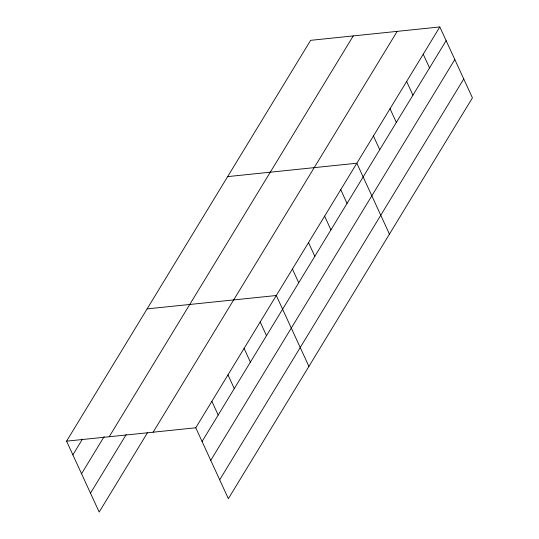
<?xml version="1.0" encoding="UTF-8"?>
<svg xmlns="http://www.w3.org/2000/svg" width="539" height="539" viewBox="0 0 539 539"><rect width="100%" height="100%" fill="white"/><g stroke="black" fill="none" stroke-linecap="round" stroke-linejoin="round"><path stroke-width="0.81" d="M147.504 432.682L99.176 512.05L66.573 441.158L310.632 40.331L439.824 26.95L472.427 97.842L228.368 498.669L195.765 427.784L439.824 26.95M72.88 454.876L82.46 439.144M81.557 473.741L104.195 436.563M109.208 436.745L353.261 35.911M90.498 493.185L126.2 434.555M153.13 432.197L397.189 31.363M202.071 441.495L446.13 40.668M210.749 460.367L454.808 59.533M219.69 479.804L463.749 78.97M227.653 176.61L356.838 163.229L389.448 234.121M147.113 308.887L276.305 295.507L308.908 366.399M66.573 441.158L195.765 427.784M423.223 54.203L429.536 67.921M406.628 81.463L412.941 95.181M390.034 108.716L396.34 122.434M373.439 135.976L379.746 149.694M340.736 189.688L347.042 203.405M324.626 216.139L330.933 229.857M308.517 242.597L314.83 256.315M292.407 269.049L298.721 282.766M260.196 321.958L266.502 335.676M244.086 348.416L250.399 362.134M227.977 374.874L234.29 388.585M211.874 401.326L218.18 415.043"/></g></svg>
